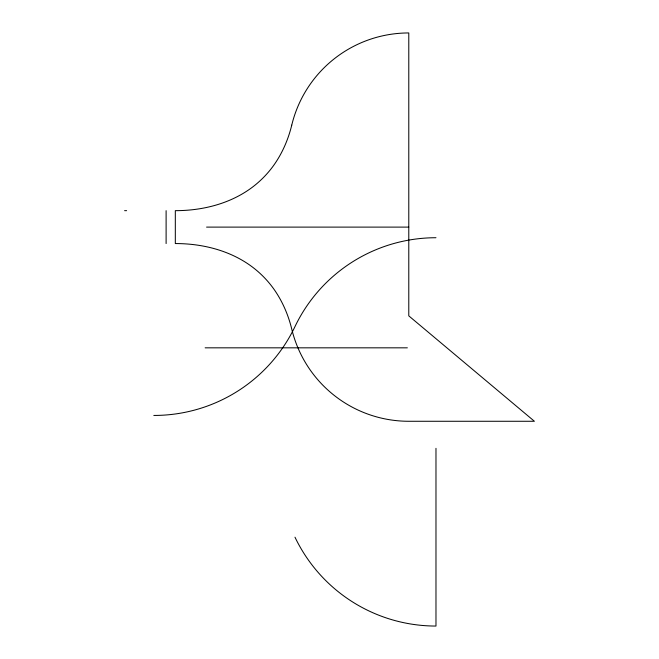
<?xml version="1.0" encoding="UTF-8"?>
<svg xmlns="http://www.w3.org/2000/svg" width="659" height="659" viewBox="0 0 659 659"><rect width="100%" height="100%" fill="white"/><g stroke="black" fill="none" stroke-linecap="round" stroke-linejoin="round"><path stroke-width="0.99" d="M124.592 210.666L126.61 210.666M206.572 227.108L408.786 227.108M205.138 347.828L407.353 347.828M435.978 448.334L435.978 626.05A156.29 156.29 0 0 1 294.985 537.192M166.109 210.666L166.109 243.558M435.978 237.726A156.29 156.29 0 0 0 294.985 326.584A156.29 156.29 0 0 1 153.811 415.442M291.739 125.177C288.255 139.494 282.307 153.242 273.765 165.277A101.61 101.61 0 0 1 254.778 185.344C232.495 203.203 203.524 210.691 175.319 210.666L175.319 243.558C203.516 243.533 232.495 251.013 254.778 268.88A101.61 101.61 0 0 1 273.765 288.947C282.307 300.982 288.255 314.73 291.739 329.047A120.383 120.383 0 0 0 408.786 421.274L534.408 421.274L408.786 315.859L408.786 32.95A120.383 120.383 0 0 0 291.739 125.177"/></g></svg>
